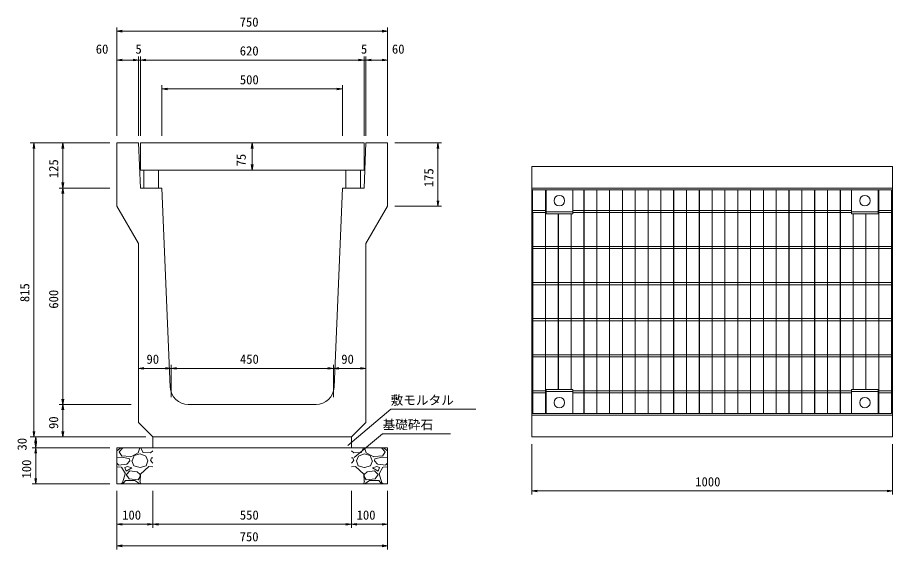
# Model space of a CAD drawing. Units: millimetres, scale not verified, with parts at other scales. Extents: x -2 to 84098, y 4 to 59404.
# Drawn here: x 42584 to 66839, y 14540 to 29293 of the extents above; entities that cross this region are included whole.
import ezdxf
from ezdxf.enums import TextEntityAlignment as Align

# ---------------------------------------------------------------- set-up
doc = ezdxf.new("R2010")
doc.units = ezdxf.units.MM
doc.header["$LTSCALE"] = 100
for name, color, linetype, lineweight in [('0_2', 7, 'Continuous', 18), ('D-STR-DIM（寸法）', 7, 'Continuous', 18), ('D-STR-HTXT（旗揚げ）', 7, 'Continuous', 18), ('D-STR-STR1（構造物）', 7, 'Continuous', 18), ('D-STR-STRn（構造物）', 7, 'Continuous', 18), ('D-STR（構造物外形線）', 1, 'Continuous', 18)]:
    doc.layers.add(name, color=color, linetype=linetype, lineweight=lineweight)
doc.layers.add('D-STR-TXT（文字）', color=7, linetype='Continuous')
doc.styles.add('ＭＳ ゴシック', font='')
doc.styles.get('ＭＳ ゴシック').set_extended_font_data('MS Gothic')

msp = doc.modelspace()

# ---------------------------------------------------------------- linework, layer by layer
at = {"layer": '0_2'}
for p, q in [((45339, 28912.6), (45489, 28937.6)), ((45489, 28887.6), (45339, 28912.6)), ((45339, 28912.6), (45359, 28912.6)), ((52689, 28937.6), (52839, 28912.6)), ((52839, 28912.6), (52689, 28887.6)), ((52839, 28912.6), (52819, 28912.6)), ((45339, 28112.6), (45489, 28137.6)), ((45789, 28137.6), (45939, 28112.6)), ((45789, 28137.6), (45939, 28112.6)), ((45989, 28112.6), (46139, 28137.6)), ((45989, 28112.6), (46139, 28137.6)), ((52039, 28137.6), (52189, 28112.6)), ((52039, 28137.6), (52189, 28112.6)), ((52239, 28112.6), (52389, 28137.6)), ((52239, 28112.6), (52389, 28137.6)), ((52689, 28137.6), (52839, 28112.6)), ((45489, 28087.6), (45339, 28112.6)), ((45339, 28112.6), (45359, 28112.6)), ((45939, 28112.6), (45789, 28087.6)), ((45939, 28112.6), (45789, 28087.6)), ((45939, 28112.6), (45919, 28112.6)), ((45939, 28112.6), (45919, 28112.6)), ((46139, 28087.6), (45989, 28112.6)), ((45989, 28112.6), (46009, 28112.6)), ((46139, 28087.6), (45989, 28112.6)), ((45989, 28112.6), (46009, 28112.6)), ((52189, 28112.6), (52039, 28087.6)), ((52189, 28112.6), (52039, 28087.6)), ((52189, 28112.6), (52169, 28112.6)), ((52189, 28112.6), (52169, 28112.6)), ((52389, 28087.6), (52239, 28112.6)), ((52239, 28112.6), (52259, 28112.6)), ((52389, 28087.6), (52239, 28112.6)), ((52239, 28112.6), (52259, 28112.6)), ((52839, 28112.6), (52689, 28087.6)), ((52839, 28112.6), (52819, 28112.6)), ((46589, 27312.6), (46739, 27337.6)), ((46739, 27287.6), (46589, 27312.6)), ((46589, 27312.6), (46609, 27312.6)), ((51439, 27337.6), (51589, 27312.6)), ((51589, 27312.6), (51439, 27287.6)), ((51589, 27312.6), (51569, 27312.6)), ((43014, 25662.6), (43039, 25812.6)), ((43039, 25812.6), (43064, 25662.6)), ((43039, 25812.6), (43039, 25792.6)), ((43814, 25662.6), (43839, 25812.6)), ((43839, 25812.6), (43864, 25662.6)), ((43839, 25812.6), (43839, 25792.6)), ((49064, 25662.6), (49089, 25812.6)), ((49089, 25812.6), (49114, 25662.6)), ((49089, 25812.6), (49089, 25792.6)), ((54214.5, 25662.6), (54239.5, 25812.6)), ((54239.5, 25812.6), (54264.5, 25662.6)), ((54239.5, 25812.6), (54239.5, 25792.6)), ((49089, 25062.6), (49064, 25212.6)), ((49114, 25212.6), (49089, 25062.6)), ((49089, 25062.6), (49089, 25082.6)), ((43839, 24562.6), (43814, 24712.6)), ((43814, 24412.6), (43839, 24562.6)), ((43864, 24712.6), (43839, 24562.6)), ((43839, 24562.6), (43839, 24582.6)), ((43839, 24562.6), (43864, 24412.6)), ((43839, 24562.6), (43839, 24542.6)), ((54239.5, 24062.6), (54214.5, 24212.6)), ((54264.5, 24212.6), (54239.5, 24062.6)), ((54239.5, 24062.6), (54239.5, 24082.6)), ((45939, 19562.6), (46089, 19587.6)), ((46089, 19537.6), (45939, 19562.6)), ((45939, 19562.6), (45959, 19562.6)), ((46689, 19587.6), (46839, 19562.6)), ((46839, 19562.6), (46689, 19537.6)), ((46839, 19562.6), (46819, 19562.6)), ((46839, 19562.6), (46989, 19587.6)), ((46989, 19537.6), (46839, 19562.6)), ((46839, 19562.6), (46859, 19562.6)), ((51189, 19587.6), (51339, 19562.6)), ((51339, 19562.6), (51189, 19537.6)), ((51339, 19562.6), (51319, 19562.6)), ((51339, 19562.6), (51489, 19587.6)), ((51489, 19537.6), (51339, 19562.6)), ((51339, 19562.6), (51359, 19562.6)), ((52089, 19587.6), (52239, 19562.6)), ((52239, 19562.6), (52089, 19537.6)), ((52239, 19562.6), (52219, 19562.6)), ((43839, 18562.6), (43814, 18712.6)), ((43864, 18712.6), (43839, 18562.6)), ((43814, 18412.6), (43839, 18562.6)), ((43839, 18562.6), (43839, 18582.6)), ((43839, 18562.6), (43864, 18412.6)), ((43839, 18562.6), (43839, 18542.6)), ((43039, 17662.6), (43014, 17812.6)), ((43064, 17812.6), (43039, 17662.6)), ((43839, 17662.6), (43814, 17812.6)), ((43864, 17812.6), (43839, 17662.6)), ((43039, 17662.6), (43039, 17682.6)), ((43064, 17512.6), (43089, 17662.6)), ((43089, 17362.6), (43064, 17512.6)), ((43089, 17662.6), (43114, 17512.6)), ((43089, 17662.6), (43089, 17642.6)), ((43114, 17512.6), (43089, 17362.6)), ((43839, 17662.6), (43839, 17682.6)), ((43064, 17212.6), (43089, 17362.6)), ((43089, 17362.6), (43089, 17382.6)), ((43089, 17362.6), (43114, 17212.6)), ((43089, 17362.6), (43089, 17342.6)), ((43089, 16362.6), (43064, 16512.6)), ((43114, 16512.6), (43089, 16362.6)), ((43089, 16362.6), (43089, 16382.6)), ((56839, 16162.6), (56989, 16187.6)), ((56989, 16137.6), (56839, 16162.6)), ((56839, 16162.6), (56859, 16162.6)), ((66689, 16187.6), (66839, 16162.6)), ((66839, 16162.6), (66689, 16137.6)), ((66839, 16162.6), (66819, 16162.6)), ((45339, 15240.3), (45489, 15265.3)), ((45489, 15215.3), (45339, 15240.3)), ((45339, 15240.3), (45359, 15240.3)), ((46189, 15265.3), (46339, 15240.3)), ((46339, 15240.3), (46189, 15215.3)), ((46339, 15240.3), (46319, 15240.3)), ((46339, 15240.3), (46489, 15265.3)), ((46489, 15215.3), (46339, 15240.3)), ((46339, 15240.3), (46359, 15240.3)), ((51689, 15265.3), (51839, 15240.3)), ((51839, 15240.3), (51689, 15215.3)), ((51839, 15240.3), (51819, 15240.3)), ((51839, 15240.3), (51989, 15265.3)), ((51989, 15215.3), (51839, 15240.3)), ((51839, 15240.3), (51859, 15240.3)), ((52689, 15265.3), (52839, 15240.3)), ((52839, 15240.3), (52689, 15215.3)), ((52839, 15240.3), (52819, 15240.3)), ((45339, 14639.6), (45489, 14664.6)), ((45489, 14614.6), (45339, 14639.6)), ((45339, 14639.6), (45359, 14639.6)), ((52689, 14664.6), (52839, 14639.6)), ((52839, 14639.6), (52689, 14614.6)), ((52839, 14639.6), (52819, 14639.6))]:
    msp.add_line(p, q, dxfattribs=at)
at = {"layer": 'D-STR-DIM（寸法）'}
for p, q in [((45339, 26012.6), (45339, 29012.6)), ((45359, 28912.6), (52819, 28912.6)), ((52839, 26012.6), (52839, 29012.6)), ((45339, 26012.6), (45339, 28212.6)), ((45939, 26012.6), (45939, 28212.6)), ((45939, 26012.6), (45939, 28212.6)), ((45989, 26012.6), (45989, 28212.6)), ((45989, 26012.6), (45989, 28212.6)), ((52189, 26012.6), (52189, 28212.6)), ((52189, 26012.6), (52189, 28212.6)), ((52239, 26012.6), (52239, 28212.6)), ((52239, 26012.6), (52239, 28212.6)), ((52839, 26012.6), (52839, 28212.6)), ((45359, 28112.6), (45919, 28112.6)), ((45919, 28112.6), (45899, 28112.6)), ((45939, 28112.6), (45989, 28112.6)), ((46009, 28112.6), (46029, 28112.6)), ((46009, 28112.6), (52169, 28112.6)), ((52169, 28112.6), (52149, 28112.6)), ((52239, 28112.6), (52189, 28112.6)), ((52259, 28112.6), (52279, 28112.6)), ((52819, 28112.6), (52259, 28112.6)), ((46589, 26012.6), (46589, 27412.6)), ((51589, 26012.6), (51589, 27412.6)), ((46609, 27312.6), (51569, 27312.6)), ((45139, 25812.6), (42939, 25812.6)), ((43039, 25792.6), (43039, 17682.6)), ((45139, 25812.6), (43739, 25812.6)), ((43839, 25792.6), (43839, 24582.6)), ((48889, 25812.6), (48989, 25812.6)), ((49089, 25792.6), (49089, 25082.6)), ((53039, 25812.6), (54339.5, 25812.6)), ((54239.5, 25792.6), (54239.5, 24082.6)), ((48889, 25062.6), (48989, 25062.6)), ((45139, 24562.6), (43739, 24562.6)), ((45139, 24562.6), (43739, 24562.6)), ((43839, 24542.6), (43839, 18582.6)), ((53039, 24062.6), (54339.5, 24062.6)), ((45939, 18762.6), (45939, 19662.6)), ((46839, 18762.6), (46839, 19662.6)), ((46839, 18762.6), (46839, 19662.6)), ((51339, 18762.6), (51339, 19662.6)), ((51339, 18762.6), (51339, 19662.6)), ((52239, 18762.6), (52239, 19662.6)), ((45959, 19562.6), (46819, 19562.6)), ((46859, 19562.6), (51319, 19562.6)), ((52219, 19562.6), (51359, 19562.6)), ((45739, 18562.6), (43739, 18562.6)), ((45739, 18562.6), (43739, 18562.6)), ((43839, 18542.6), (43839, 17682.6)), ((46139, 17662.6), (42939, 17662.6)), ((46139, 17662.6), (42989, 17662.6)), ((43089, 17642.6), (43089, 17382.6)), ((46139, 17662.6), (43739, 17662.6)), ((45139, 17362.6), (42989, 17362.6)), ((45139, 17362.6), (42989, 17362.6)), ((43089, 17342.6), (43089, 16382.6)), ((56839, 17462.6), (56839, 16062.6)), ((66839, 17462.6), (66839, 16062.6)), ((45139, 16362.6), (42989, 16362.6)), ((45339, 16162.6), (45339, 15140.3)), ((45339, 16162.6), (45339, 14539.6)), ((46339, 16162.6), (46339, 15140.3)), ((46339, 16162.6), (46339, 15140.3)), ((51839, 16162.6), (51839, 15140.3)), ((51839, 16162.6), (51839, 15140.3)), ((52839, 16162.6), (52839, 15140.3)), ((52839, 16162.6), (52839, 14539.6)), ((56859, 16162.6), (66819, 16162.6)), ((46319, 15240.3), (45359, 15240.3)), ((46359, 15240.3), (51819, 15240.3)), ((51859, 15240.3), (52819, 15240.3)), ((52819, 14639.6), (45359, 14639.6))]:
    msp.add_line(p, q, dxfattribs=at)
at = {"layer": 'D-STR-HTXT（旗揚げ）'}
for p, q in [((51737, 17425.9), (52928.8, 18427.2)), ((55288.6, 18427.2), (52928.8, 18427.2)), ((51917.7, 17088.8), (52704.2, 17748.2)), ((54590.6, 17748.2), (52704.2, 17748.2))]:
    msp.add_line(p, q, dxfattribs=at)
at = {"layer": 'D-STR-STR1（構造物）'}
for p, q in [((45989, 25812.6), (52189, 25812.6)), ((45989, 25062.6), (45989, 25812.6)), ((52189, 25062.6), (52189, 25812.6)), ((45989, 25062.6), (52189, 25062.6)), ((46089, 24562.6), (46089, 25062.6)), ((46489, 24562.6), (46489, 25062.6)), ((51689, 24562.6), (51689, 25062.6)), ((52089, 24562.6), (52089, 25062.6)), ((56864, 24512.6), (66814, 24512.6)), ((56864, 18312.6), (56864, 24512.6)), ((57219.3, 18312.6), (57219.3, 24512.6)), ((57221.6, 18312.6), (57221.6, 24512.6)), ((57234, 23847.6), (57234, 24512.6)), ((57974, 23847.6), (57974, 24512.6)), ((58285.1, 18312.6), (58285.1, 24512.6)), ((58287.8, 18312.6), (58287.8, 24512.6)), ((58640.4, 18312.6), (58640.4, 24512.6)), ((58642.7, 18312.6), (58642.7, 24512.6)), ((58995.7, 18312.6), (58995.7, 24512.6)), ((58998.4, 18312.6), (58998.4, 24512.6)), ((59350.9, 18312.6), (59350.9, 24512.6)), ((59353.2, 18312.6), (59353.2, 24512.6)), ((59706.2, 18312.6), (59706.2, 24512.6)), ((59708.9, 18312.6), (59708.9, 24512.6)), ((60061.5, 18312.6), (60061.5, 24512.6)), ((60063.8, 18312.6), (60063.8, 24512.6)), ((60416.8, 18312.6), (60416.8, 24512.6)), ((60419.5, 18312.6), (60419.5, 24512.6)), ((60772, 18312.6), (60772, 24512.6)), ((60774.3, 18312.6), (60774.3, 24512.6)), ((61127.3, 18312.6), (61127.3, 24512.6)), ((61130, 18312.6), (61130, 24512.6)), ((61482.6, 18312.6), (61482.6, 24512.6)), ((61484.9, 18312.6), (61484.9, 24512.6)), ((61837.9, 18312.6), (61837.9, 24512.6)), ((61840.6, 18312.6), (61840.6, 24512.6)), ((62193.1, 18312.6), (62193.1, 24512.6)), ((62195.4, 18312.6), (62195.4, 24512.6)), ((62548.4, 18312.6), (62548.4, 24512.6)), ((62551.1, 18312.6), (62551.1, 24512.6)), ((62903.7, 18312.6), (62903.7, 24512.6)), ((62906, 18312.6), (62906, 24512.6)), ((63259, 18312.6), (63259, 24512.6)), ((63261.7, 18312.6), (63261.7, 24512.6)), ((63614.2, 18312.6), (63614.2, 24512.6)), ((63616.5, 18312.6), (63616.5, 24512.6)), ((63969.5, 18312.6), (63969.5, 24512.6)), ((63972.2, 18312.6), (63972.2, 24512.6)), ((64324.8, 18312.6), (64324.8, 24512.6)), ((64327.1, 18312.6), (64327.1, 24512.6)), ((64680.1, 18312.6), (64680.1, 24512.6)), ((64682.8, 18312.6), (64682.8, 24512.6)), ((65035.3, 18312.6), (65035.3, 24512.6)), ((65037.6, 18312.6), (65037.6, 24512.6)), ((65390.6, 18312.6), (65390.6, 24512.6)), ((65393.3, 18312.6), (65393.3, 24512.6)), ((65704, 23847.6), (65704, 24512.6)), ((66444, 23847.6), (66444, 24512.6)), ((66456.5, 18312.6), (66456.5, 24512.6)), ((66458.7, 18312.6), (66458.7, 24512.6)), ((66814, 18312.6), (66814, 24512.6)), ((56864, 23942.6), (57234, 23942.6)), ((56864, 23882.6), (57234, 23882.6)), ((56866.3, 18312.6), (56866.3, 23882.6)), ((57234, 23907.6), (57974, 23907.6)), ((57234, 23847.6), (57974, 23847.6)), ((57574.6, 18977.6), (57574.6, 23847.6)), ((57577.3, 18977.6), (57577.3, 23847.6)), ((57929.8, 18977.6), (57929.8, 23847.6)), ((57932.1, 18977.6), (57932.1, 23847.6)), ((57974, 23942.6), (65704, 23942.6)), ((57974, 23882.6), (65704, 23882.6)), ((65704, 23907.6), (66444, 23907.6)), ((65704, 23847.6), (66444, 23847.6)), ((65746.3, 18977.6), (65746.3, 23847.6)), ((65749, 18977.6), (65749, 23847.6)), ((66101.2, 18977.6), (66101.2, 23847.6)), ((66103.5, 18977.6), (66103.5, 23847.6)), ((66444, 23942.6), (66814, 23942.6)), ((66444, 23882.6), (66814, 23882.6)), ((66811.7, 18312.6), (66811.7, 23882.6)), ((56864, 22942.6), (66814, 22942.6)), ((56864, 22882.6), (66814, 22882.6)), ((56864, 21942.6), (66814, 21942.6)), ((56864, 21882.6), (66814, 21882.6)), ((56864, 20942.6), (66814, 20942.6)), ((56864, 20882.6), (66814, 20882.6)), ((56864, 19942.6), (66814, 19942.6)), ((56864, 19882.6), (66814, 19882.6)), ((56864, 18942.6), (57234, 18942.6)), ((57234, 18977.6), (57974, 18977.6)), ((57234, 18312.6), (57234, 18977.6)), ((57974, 18312.6), (57974, 18977.6)), ((57974, 18942.6), (65704, 18942.6)), ((65704, 18977.6), (66444, 18977.6)), ((65704, 18312.6), (65704, 18977.6)), ((66444, 18312.6), (66444, 18977.6)), ((66444, 18942.6), (66814, 18942.6)), ((56864, 18882.6), (57234, 18882.6)), ((57234, 18917.6), (57974, 18917.6)), ((57974, 18882.6), (65704, 18882.6)), ((65704, 18917.6), (66444, 18917.6)), ((66444, 18882.6), (66814, 18882.6)), ((56864, 18312.6), (66814, 18312.6))]:
    msp.add_line(p, q, dxfattribs=at)
for centre in [(57604, 24212.6), (66074, 24212.6), (57604, 18612.6), (66074, 18612.6)]:
    msp.add_circle(centre, 145, dxfattribs=at)
at = {"layer": 'D-STR-STRn（構造物）'}
for p, q in [((46339, 17662.6), (46339, 17362.6)), ((51839, 17662.6), (51839, 17362.6)), ((46339, 17362.6), (45339, 17362.6)), ((45339, 17362.6), (45339, 16362.6)), ((45339, 17275.6), (45451.6, 17362.6)), ((45400.7, 17252.1), (45500.1, 17362.6)), ((45472.7, 17131.6), (45402.7, 17251.6)), ((45931.2, 17221.4), (45721.2, 17111.4)), ((45971.1, 17362), (45931.1, 17222)), ((46005.1, 17362.6), (46059.1, 17234.4)), ((46060.1, 17231.6), (46270.1, 17221.6)), ((46270.8, 17222.8), (46339, 17275.5)), ((51839, 17362.6), (46339, 17362.6)), ((51839, 17362.6), (52839, 17362.6)), ((51907.2, 17222.8), (51839, 17275.5)), ((52117.9, 17231.6), (51907.9, 17221.6)), ((52172.9, 17362.6), (52118.9, 17234.4)), ((52206.9, 17362), (52246.9, 17222)), ((52246.8, 17221.4), (52456.8, 17111.4)), ((52777.3, 17252.1), (52677.9, 17362.6)), ((52705.3, 17131.6), (52775.3, 17251.6)), ((52839, 17275.6), (52726.4, 17362.6)), ((52839, 17362.6), (52839, 16362.6)), ((45491.6, 17101), (45339, 17084.9)), ((45720.1, 17114.2), (45470.1, 17134.2)), ((45690.4, 17052.7), (45490.4, 17102.7)), ((45700.7, 17002.1), (45610.7, 16902.1)), ((45700.8, 17001.5), (45690.8, 17051.5)), ((45749.9, 17002.4), (45809.9, 16862.4)), ((45760.5, 17002), (45820.5, 17142)), ((45820.8, 17142.1), (45980.8, 17192.1)), ((45980.4, 17192), (46140.4, 17132)), ((46140.9, 17131.8), (46200.9, 17001.8)), ((46150.4, 16862.6), (46200.4, 17002.6)), ((46339, 16930.6), (46270.4, 17005.4)), ((46270.5, 17002.4), (46300.5, 17082.4)), ((46339, 17084.9), (46301.6, 17081)), ((51839, 17084.9), (51876.4, 17081)), ((51839, 16930.6), (51907.6, 17005.4)), ((51907.5, 17002.4), (51877.5, 17082.4)), ((52037.1, 17131.8), (51977.1, 17001.8)), ((52027.6, 16862.6), (51977.6, 17002.6)), ((52197.6, 17192), (52037.6, 17132)), ((52357.2, 17142.1), (52197.2, 17192.1)), ((52417.5, 17002), (52357.5, 17142)), ((52428.1, 17002.4), (52368.1, 16862.4)), ((52457.9, 17114.2), (52707.9, 17134.2)), ((52477.2, 17001.5), (52487.2, 17051.5)), ((52477.3, 17002.1), (52567.3, 16902.1)), ((52487.6, 17052.7), (52687.6, 17102.7)), ((52686.4, 17101), (52839, 17084.9)), ((45380.4, 16885.4), (45339, 16930.5)), ((45461, 16821.1), (45339, 16831.3)), ((45610, 16902.7), (45380, 16882.7)), ((45572.9, 16642.7), (45462.9, 16822.7)), ((45560.4, 16812.1), (45600.4, 16712.1)), ((45630.6, 16841.7), (45560.6, 16811.7)), ((45600.4, 16712.3), (45750.4, 16802.3)), ((45751.1, 16802.3), (45631.1, 16842.3)), ((45810, 16861.4), (45980, 16811.4)), ((45981.3, 16811.5), (46151.3, 16861.5)), ((46221, 16842), (45991, 16632)), ((46339, 16831.3), (46221, 16841.1)), ((51839, 16831.3), (51957, 16841.1)), ((51957, 16842), (52187, 16632)), ((52196.7, 16811.5), (52026.7, 16861.5)), ((52368, 16861.4), (52198, 16811.4)), ((52426.9, 16802.3), (52546.9, 16842.3)), ((52577.6, 16712.3), (52427.6, 16802.3)), ((52547.4, 16841.7), (52617.4, 16811.7)), ((52568, 16902.7), (52798, 16882.7)), ((52617.6, 16812.1), (52577.6, 16712.1)), ((52605.1, 16642.7), (52715.1, 16822.7)), ((52717, 16821.1), (52839, 16831.3)), ((52797.6, 16885.4), (52839, 16930.5)), ((45490.8, 16391.8), (45570.8, 16641.8)), ((45600.4, 16622.4), (45680.4, 16502.4)), ((45700.7, 16722.1), (45600.7, 16622.1)), ((45681, 16501.7), (45931, 16471.7)), ((45901.9, 16692.7), (45701.9, 16722.7)), ((45982.8, 16620), (45902.8, 16690)), ((45931, 16472.2), (45981, 16562.2)), ((45990.3, 16632.6), (45980.3, 16422.6)), ((45980.8, 16562.1), (45980.8, 16622.1)), ((52187.7, 16632.6), (52197.7, 16422.6)), ((52195.2, 16620), (52275.2, 16690)), ((52247, 16472.2), (52197, 16562.2)), ((52197.2, 16562.1), (52197.2, 16622.1)), ((52497, 16501.7), (52247, 16471.7)), ((52276.1, 16692.7), (52476.1, 16722.7)), ((52477.3, 16722.1), (52577.3, 16622.1)), ((52577.6, 16622.4), (52497.6, 16502.4)), ((52687.2, 16391.8), (52607.2, 16641.8)), ((45339, 16362.6), (52839, 16362.6)), ((45451.6, 16362.6), (45490.8, 16392.8)), ((45500.1, 16362.6), (45580.7, 16452.1)), ((45580.8, 16452.1), (45840.8, 16452.1)), ((45840.4, 16454.4), (45970.4, 16364.4)), ((45979.1, 16424.4), (46005.1, 16362.6)), ((52198.9, 16424.4), (52172.9, 16362.6)), ((52337.6, 16454.4), (52207.6, 16364.4)), ((52597.2, 16452.1), (52337.2, 16452.1)), ((52677.9, 16362.6), (52597.3, 16452.1)), ((52726.4, 16362.6), (52687.2, 16392.8))]:
    msp.add_line(p, q, dxfattribs=at)
at = {"layer": 'D-STR（構造物外形線）'}
for p, q in [((45339, 24062.6), (45339, 25812.6)), ((45339, 25812.6), (45939, 25812.6)), ((45939, 25812.6), (45989, 24562.6)), ((52189, 24562.6), (52239, 25812.6)), ((52239, 25812.6), (52839, 25812.6)), ((52839, 24062.6), (52839, 25812.6)), ((56839, 25162.6), (66839, 25162.6)), ((56839, 17662.6), (56839, 25162.6)), ((66839, 17662.6), (66839, 25162.6)), ((45989, 24562.6), (46589, 24562.6)), ((46589, 24562.6), (46819, 19041.7)), ((51359, 19041.7), (51589, 24562.6)), ((51589, 24562.6), (52189, 24562.6)), ((56839, 24562.6), (66839, 24562.6)), ((45339, 24062.6), (45939, 23023.3)), ((52239, 23023.3), (52839, 24062.6)), ((45939, 18062.6), (45939, 23023.3)), ((52239, 18062.6), (52239, 23023.3)), ((47318.6, 18562.6), (50859.4, 18562.6)), ((56839, 18262.6), (66839, 18262.6)), ((45939, 18062.6), (46339, 17662.6)), ((51839, 17662.6), (52239, 18062.6)), ((46339, 17662.6), (51839, 17662.6)), ((56839, 17662.6), (66839, 17662.6))]:
    msp.add_line(p, q, dxfattribs=at)
for centre, start, end in [((47318.6, 19062.6), 182.38647, 270), ((50859.4, 19062.6), 270, 357.61353)]:
    msp.add_arc(centre, 500, start, end, dxfattribs=at)

# ---------------------------------------------------------------- texts
at = {"layer": 'D-STR-DIM（寸法）', "style": 'ＭＳ ゴシック'}
for s, p in [('750', (48742.6, 28962.6)), ('60', (44752.7, 28212.6)), ('5', (45853.8, 28212.6)), ('620', (48744.3, 28162.6)), ('5', (52103.8, 28212.6)), ('60', (52963.3, 28212.6)), ('500', (48747, 27362.6)), ('90', (46158.9, 19612.6)), ('450', (48749.7, 19612.6)), ('90', (51558.9, 19612.6)), ('1000', (61370.9, 16212.6)), ('100', (45484.6, 15290.3)), ('550', (48747, 15290.3)), ('100', (51984.6, 15290.3)), ('750', (48742.6, 14689.6))]:
    msp.add_text(s, height=256.6, dxfattribs=at).set_placement(p, align=Align.BOTTOM_LEFT)
for s, p in [('75', (48989, 25163.6)), ('125', (43789, 24837.6)), ('175', (54189.5, 24587.6)), ('815', (42989, 21400)), ('600', (43789, 21217.9)), ('90', (43789, 17882.5)), ('30', (42914, 17284.3)), ('100', (43039, 16508.1))]:
    msp.add_text(s, height=256.6, rotation=90, dxfattribs=at).set_placement(p, align=Align.BOTTOM_LEFT)
at = {"layer": 'D-STR-TXT（文字）', "style": 'ＭＳ ゴシック'}
for s, p in [('敷モルタル', (52928.8, 18477.2)), ('基礎砕石', (52704.2, 17798.2))]:
    msp.add_text(s, height=256.6, dxfattribs=at).set_placement(p, align=Align.BOTTOM_LEFT)

doc.saveas('drawing.dxf')
